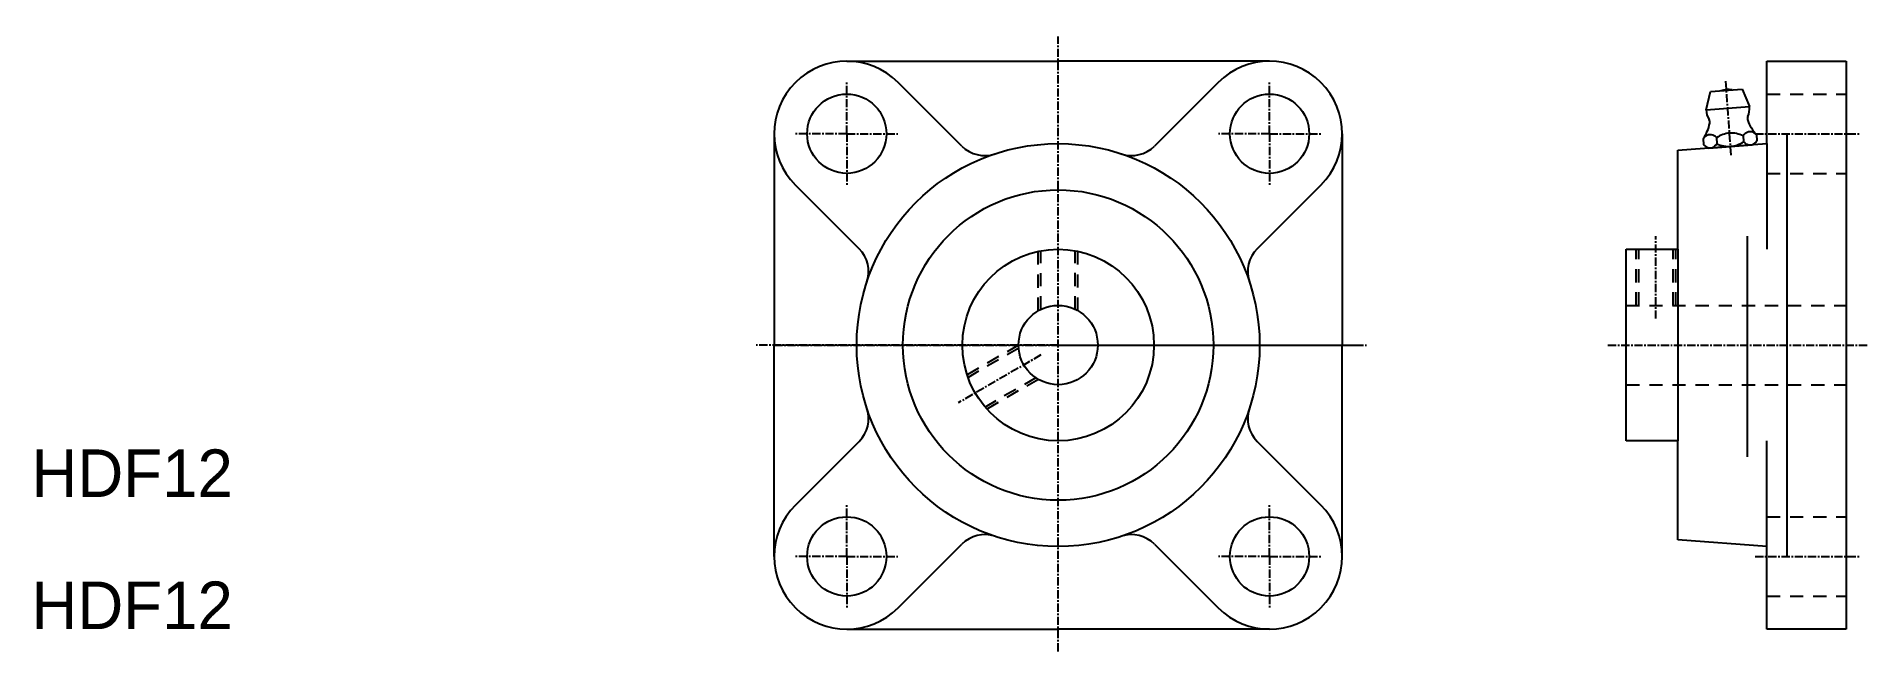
# Model space of a CAD drawing. Extents: x 102 to 379, y 93 to 186.
import ezdxf
from ezdxf.enums import TextEntityAlignment as Align

# ---------------------------------------------------------------- set-up
doc = ezdxf.new("R2010")
doc.units = 0
doc.linetypes.add('CENTER', pattern=[2, 1.25, -0.25, 0.25, -0.25])
doc.linetypes.add('DASHED', pattern=[3.5, 2, -1.5])
doc.layers.get('0').update_dxf_attribs({"linetype": 'CONTINUOUS'})
doc.layers.add('CENTER', color=1, linetype='CENTER')

msp = doc.modelspace()

# ---------------------------------------------------------------- linework, layer by layer
for p, q in [((224.63, 181.9), (256.63, 181.9)), ((288.63, 181.9), (256.63, 181.9)), ((363.93, 181.9), (375.93, 181.9)), ((363.93, 169.4), (363.93, 181.9)), ((375.93, 181.9), (375.93, 138.9)), ((242.05, 169.03), (232.41, 178.68)), ((280.85, 178.68), (271.21, 169.03)), ((213.63, 170.9), (213.63, 138.9)), ((299.63, 170.9), (299.63, 138.9)), ((350.43, 168.4), (363.93, 169.4)), ((363.93, 169.4), (363.93, 153.4)), ((366.93, 170.9), (366.93, 106.9)), ((350.43, 153.4), (350.43, 168.4)), ((358.43, 168.99), (358.43, 168.99)), ((216.85, 163.12), (226.49, 153.48)), ((286.76, 153.48), (296.41, 163.12)), ((360.93, 155.37), (360.93, 122)), ((342.63, 124.4), (342.63, 153.4)), ((342.63, 153.4), (350.43, 153.4)), ((350.43, 153.4), (350.43, 124.4)), ((213.63, 106.9), (213.63, 138.9)), ((299.63, 106.9), (299.63, 138.9)), ((375.93, 138.9), (375.93, 95.9)), ((226.49, 124.32), (216.85, 114.68)), ((296.41, 114.68), (286.76, 124.32)), ((350.43, 124.4), (342.63, 124.4)), ((350.43, 109.4), (350.43, 124.4)), ((363.93, 108.4), (363.93, 124.4)), ((232.41, 99.12), (242.05, 108.77)), ((271.21, 108.77), (280.85, 99.12)), ((363.93, 108.4), (350.43, 109.4)), ((363.93, 95.9), (363.93, 108.4)), ((224.63, 95.9), (256.63, 95.9)), ((288.63, 95.9), (256.63, 95.9)), ((375.93, 95.9), (363.93, 95.9))]:
    msp.add_line(p, q)
at = {"linetype": 'CONTINUOUS'}
for p, q in [((355.41, 177.29), (360.19, 177.64)), ((360.19, 177.64), (361.29, 175.02)), ((354.71, 174.53), (355.41, 177.29)), ((354.71, 174.53), (361.29, 175.02)), ((354.28, 170.16), (354.35, 169.22)), ((355.14, 168.74), (361.72, 169.23)), ((356.3, 170.31), (356.37, 169.37)), ((360.34, 170.61), (360.41, 169.66)), ((362.36, 170.76), (362.43, 169.81)), ((358.43, 168.99), (358.43, 168.99))]:
    msp.add_line(p, q, dxfattribs=at)
at = {"color": 3, "linetype": 'DASHED'}
for p, q in [((363.93, 176.9), (375.93, 176.9)), ((363.93, 164.9), (375.93, 164.9)), ((253.61, 144.09), (253.61, 153.08)), ((254.02, 144.3), (254.02, 153.16)), ((259.2, 144.32), (259.2, 153.17)), ((259.61, 144.11), (259.61, 153.09)), ((344.13, 144.9), (344.13, 153.4)), ((344.53, 144.9), (344.53, 153.4)), ((349.72, 144.9), (349.72, 153.4)), ((350.13, 144.9), (350.13, 153.4)), ((342.63, 144.9), (375.93, 144.9)), ((250.63, 138.9), (242.84, 134.41)), ((250.65, 138.44), (242.98, 134.01)), ((253.24, 133.95), (245.57, 129.52)), ((253.63, 133.7), (245.84, 129.21)), ((342.63, 132.9), (375.93, 132.9)), ((363.93, 112.9), (375.93, 112.9)), ((363.93, 100.9), (375.93, 100.9))]:
    msp.add_line(p, q, dxfattribs=at)
for centre, radius in [((224.63, 170.9), 6), ((288.63, 170.9), 6), ((256.63, 138.9), 30.5), ((256.63, 138.9), 23.5), ((256.63, 138.9), 14.5), ((256.63, 138.9), 6), ((224.63, 106.9), 6), ((288.63, 106.9), 6)]:
    msp.add_circle(centre, radius)
for centre, radius, start, end in [((224.63, 170.9), 11, 45, 225), ((288.63, 170.9), 11, 315, 135), ((245.5, 172.48), 4.88, 225, 288.3306), ((267.76, 172.48), 4.88, 251.6694, 315), ((223.04, 150.03), 4.88, 341.6694, 45), ((290.21, 150.03), 4.88, 135, 198.3306), ((223.04, 127.77), 4.88, 315, 18.3306), ((290.21, 127.77), 4.88, 161.6694, 225), ((224.63, 106.9), 11, 135, 315), ((288.63, 106.9), 11, 225, 45), ((245.5, 105.32), 4.88, 71.6694, 135), ((267.76, 105.32), 4.88, 45, 108.3306)]:
    msp.add_arc(centre, radius, start, end)
at = {"linetype": 'CONTINUOUS'}
for centre, radius, start, end in [((358.03, 174.39), 3.2, 78.8576, 109.6152), ((358, 174.77), 3.3, 337.1857, 4.2364), ((349.39, 173.63), 6, 324.5739, 349.0047), ((358, 174.77), 3.3, 184.2364, 211.2871), ((354.5, 172.64), 0.8, 349.0038, 31.306), ((361.78, 173.18), 0.8, 157.1668, 199.469), ((366.68, 174.92), 6, 199.4681, 223.8989), ((355.5, 169.32), 1.48, 110.8273, 145.3645), ((355.43, 170.23), 1.48, 223.119, 257.6455), ((355.33, 169.66), 1.1, 79.2778, 109.195), ((355.22, 169.3), 1.48, 43.1083, 77.6455), ((355.15, 170.21), 1.48, 290.8273, 325.3647), ((359.19, 165.68), 5.45, 110.8173, 121.9621), ((358.54, 174.37), 5.44, 246.5108, 257.6555), ((358.58, 166.96), 4.04, 79.2865, 109.1863), ((358.13, 173.02), 4.04, 259.2865, 289.1863), ((358.17, 165.6), 5.44, 66.5065, 77.6555), ((357.52, 174.29), 5.45, 290.8173, 301.9663), ((361.56, 169.76), 1.48, 110.8273, 145.3645), ((361.49, 170.68), 1.48, 223.119, 257.6455), ((361.39, 170.11), 1.1, 79.2778, 109.195), ((361.38, 170.31), 1.1, 259.2778, 289.195), ((361.28, 169.74), 1.48, 43.1083, 77.6455), ((361.21, 170.66), 1.48, 290.8273, 325.3647), ((355.32, 169.86), 1.1, 259.2778, 289.195)]:
    msp.add_arc(centre, radius, start, end, dxfattribs=at)
at = {"layer": 'CENTER', "color": 1, "linetype": 'CENTER'}
for p, q in [((256.63, 92.52), (256.63, 185.61)), ((224.63, 170.9), (224.63, 178.88)), ((288.63, 170.9), (288.63, 178.88)), ((358.53, 167.68), (357.7, 178.84)), ((224.63, 170.9), (216.65, 170.9)), ((224.63, 170.9), (232.61, 170.9)), ((224.63, 170.9), (224.63, 162.92)), ((288.63, 170.9), (280.65, 170.9)), ((288.63, 170.9), (288.63, 162.92)), ((288.63, 170.9), (296.61, 170.9)), ((362.14, 170.9), (377.97, 170.9)), ((347.13, 142.9), (347.13, 155.4)), ((256.63, 138.9), (210.93, 138.9)), ((213.63, 138.9), (303.31, 138.9)), ((256.63, 138.9), (302.32, 138.9)), ((339.86, 138.9), (379.14, 138.9)), ((254.03, 137.4), (241.47, 130.15)), ((224.63, 106.9), (224.63, 114.88)), ((288.63, 106.9), (288.63, 114.88)), ((224.63, 106.9), (216.65, 106.9)), ((224.63, 106.9), (232.61, 106.9)), ((224.63, 106.9), (224.63, 98.92)), ((288.63, 106.9), (280.65, 106.9)), ((288.63, 106.9), (296.61, 106.9)), ((288.63, 106.9), (288.63, 98.92)), ((362.14, 106.9), (377.97, 106.9))]:
    msp.add_line(p, q, dxfattribs=at)

# ---------------------------------------------------------------- texts
for p in [(116.43, 115.9), (116.43, 95.9)]:
    msp.add_text('HDF12', height=7.2).set_placement(p, align=Align.CENTER)

doc.saveas('drawing.dxf')
